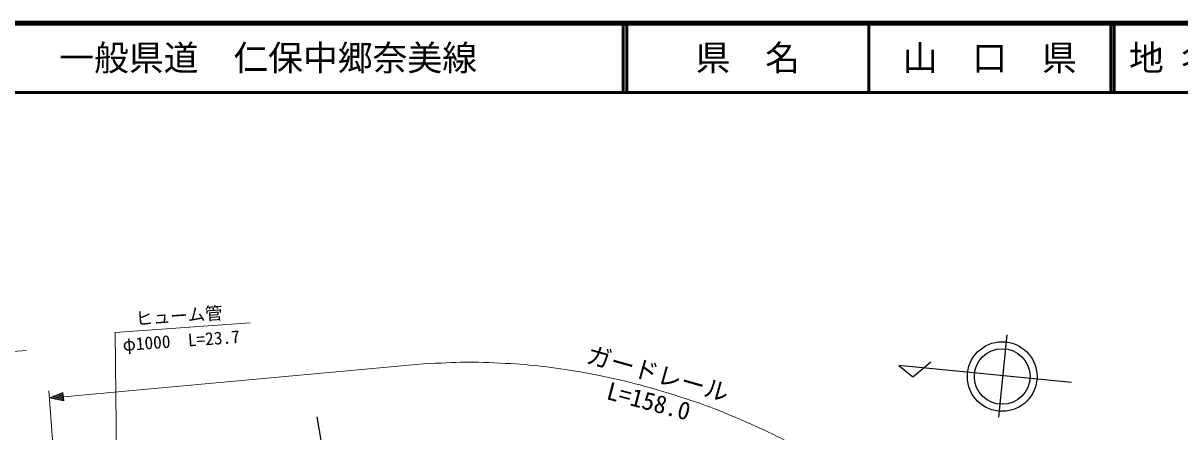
# Model space of a CAD drawing. Units: millimetres, scale not verified. Extents: x 40000 to 680000, y 20000 to 380000.
# Drawn here: x 211547 to 377687, y 321202 to 380000 of the extents above; entities that cross this region are included whole.
import ezdxf
from ezdxf.enums import TextEntityAlignment as Align

# ---------------------------------------------------------------- set-up
doc = ezdxf.new("R2010")
doc.units = ezdxf.units.MM
doc.header["$LTSCALE"] = 1000
for name, color, linetype, lineweight in [('M-BGD', 7, 'Continuous', 25), ('M-BMK-SRVR', 3, 'Continuous', 25), ('M-STR-HTXT', 7, 'Continuous', 13), ('M-TTL', 2, 'Continuous', 140), ('M-TTL-LINE', 7, 'Continuous', 50)]:
    doc.layers.add(name, color=color, linetype=linetype, lineweight=lineweight)
doc.layers.add('M-TTL-TXT', color=7, linetype='Continuous')
doc.styles.add('ＭＳ ゴシック', font='')
doc.styles.get('ＭＳ ゴシック').set_extended_font_data('MS Gothic')

msp = doc.modelspace()

# ---------------------------------------------------------------- linework, layer by layer
at = {"layer": 'M-BGD'}
for p, q in [((351682, 323334), (352863, 335184)), ((362121, 328283), (337326, 330754)), ((337326, 330754), (339353, 329141)), ((339353, 329141), (341919, 331286))]:
    msp.add_line(p, q, dxfattribs=at)
for radius in [5000, 4000]:
    msp.add_circle((352168, 329167), radius, dxfattribs=at)
at = {"layer": 'M-BMK-SRVR'}
msp.add_line((258380, 296803), (253781, 323378), dxfattribs=at)
at = {"layer": 'M-STR-HTXT'}
for p, q in [((244148, 336876), (224753, 335521)), ((225195, 298958), (224753, 335521)), ((212042, 332888), (192647, 331533)), ((217326, 326262), (267985, 330914)), ((217502, 296701), (215260, 327090)), ((215335, 326079), (217271, 326859)), ((215335, 326079), (217326, 326262)), ((215335, 326079), (217381, 325664)), ((217315, 326381), (215722, 326235)), ((217337, 326142), (215744, 325996)), ((216109, 326391), (217304, 326501)), ((216153, 325913), (217348, 326023)), ((217293, 326620), (216497, 326547)), ((217359, 325903), (216563, 325830)), ((216884, 326703), (217282, 326740)), ((216972, 325747), (217370, 325784)), ((217381, 325664), (217271, 326859))]:
    msp.add_line(p, q, dxfattribs=at)
msp.add_open_spline([(352110, 295942), (349271, 299180), (348476, 300175), (345858, 302597), (344137, 304189), (343138, 305047), (341303, 306507), (338561, 308688), (336973, 309846), (334110, 311867), (330935, 314108), (329132, 315342), (325776, 317302), (321698, 319682), (319339, 320917), (315007, 322797), (310237, 324868), (307466, 325833), (302474, 327290), (298048, 328582), (295514, 329159), (290967, 329923), (286725, 330637), (284314, 330883), (280018, 331100), (275323, 331338), (273626, 331223), (267985, 330914)], degree=3, knots=[0, 0, 0, 0, 1, 1, 1, 2, 2, 2, 3, 3, 3, 4, 4, 4, 5, 5, 5, 6, 6, 6, 7, 7, 7, 8, 8, 8, 9, 9, 9, 9], dxfattribs=at)
at = {"layer": 'M-TTL'}
msp.add_line((680000, 380000), (40000, 380000), dxfattribs=at)
at = {"layer": 'M-TTL-LINE'}
for p, q in [((297750, 380000), (297750, 370000)), ((298250, 380000), (298250, 370000)), ((333000, 380000), (333000, 370000)), ((367750, 380000), (367750, 370000)), ((368250, 380000), (368250, 370000)), ((40000, 370000), (680000, 370000))]:
    msp.add_line(p, q, dxfattribs=at)

# ---------------------------------------------------------------- texts
at = {"layer": 'M-STR-HTXT', "style": 'ＭＳ ゴシック'}
for s, rotation, p in [('ヒューム管', 4.076, (233933, 337916)), ('φ1000\u3000L=23.7', 3.998, (234249, 334336))]:
    msp.add_text(s, height=1833, rotation=rotation, dxfattribs=at).set_placement(p, align=Align.MIDDLE_CENTER)
for s, rotation, p in [('ガードレール', 344.22, (292063, 330456)), ('L=158.0', 345.14, (294976, 325213))]:
    msp.add_text(s, height=2566, rotation=rotation, dxfattribs=at).set_placement(p, align=Align.BOTTOM_LEFT)
at = {"layer": 'M-TTL-TXT', "style": 'ＭＳ ゴシック'}
for s, p in [('一般県道\u3000仁保中郷奈美線', (216734, 375000)), ('地 名', (370380, 375000))]:
    msp.add_text(s, height=3666, dxfattribs=at).set_placement(p, align=Align.MIDDLE_LEFT)
for s, p in [('県\u3000名', (315625, 375000)), ('山\u3000口\u3000県', (350375, 375000))]:
    msp.add_text(s, height=3666, dxfattribs=at).set_placement(p, align=Align.MIDDLE_CENTER)

doc.saveas('drawing.dxf')
